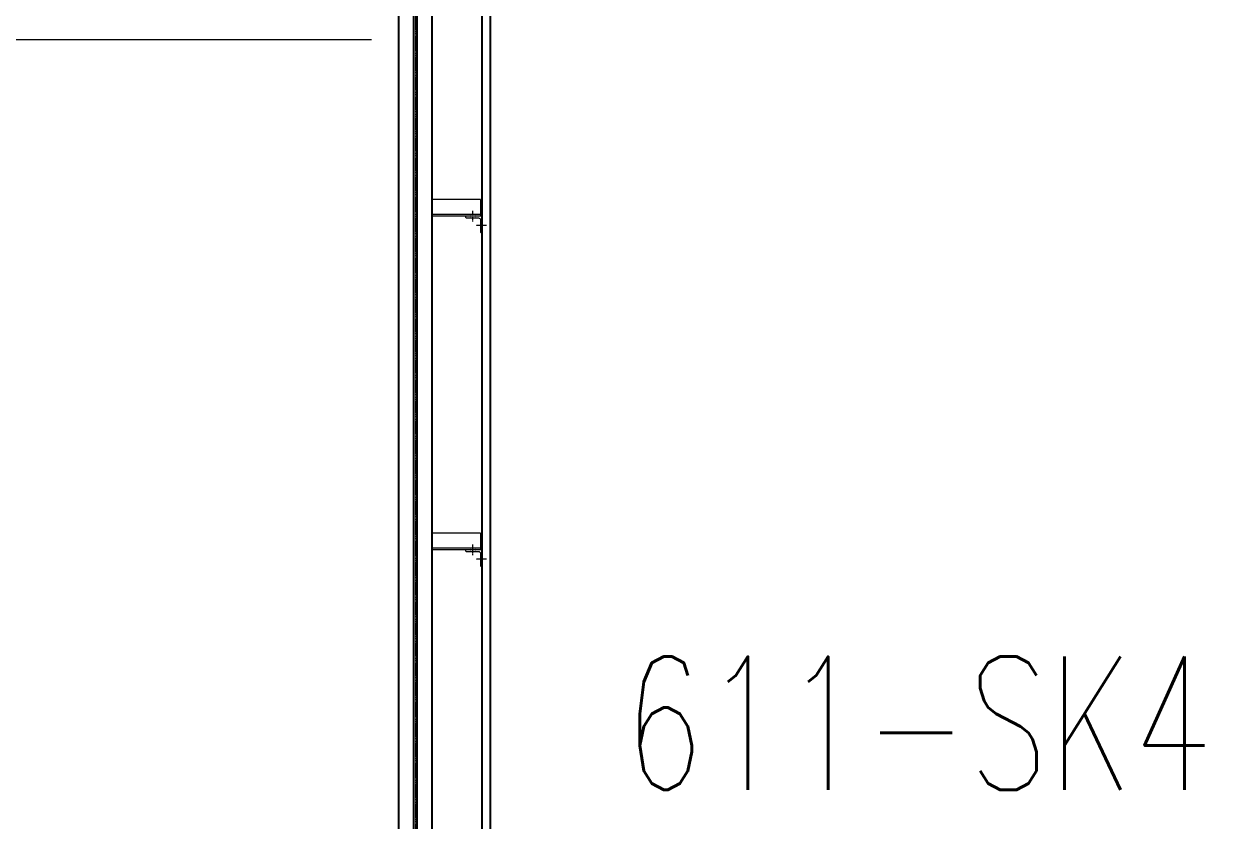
# Model space of a CAD drawing. Header units: millimetres. Extents: x -243837 to -5443, y 40 to 285140.
# Drawn here: x -87908 to -84307, y 131367 to 133756 of the extents above; entities that cross this region are included whole.
import ezdxf

# ---------------------------------------------------------------- set-up
doc = ezdxf.new("R2010")
doc.units = ezdxf.units.MM
doc.linetypes.add('CENTER', pattern=[50.8, 31.75, -6.35, 6.35, -6.35])
doc.linetypes.add('HIDDEN', pattern=[0.375, 0.25, -0.125])
for name, color, linetype, lineweight in [('Conitnuous', 7, 'Continuous', 25), ('kadyan', 143, 'Continuous', 13), ('R-OBJECT', 2, 'Continuous', 20)]:
    doc.layers.add(name, color=color, linetype=linetype, lineweight=lineweight)
doc.styles.add('KA', font='romans.shx', dxfattribs={"width": 0.7})
doc.dimstyles.new('rakesh', dxfattribs={"dimscale": 160, "dimtxt": 2.5, "dimasz": 1, "dimexe": 0.8, "dimexo": 0.8, "dimgap": 1, "dimtad": 1, "dimdec": 0, "dimzin": 0, "dimdsep": 46, "dimtxsty": 'KA', "dimblk": 'OBLIQUE', "dimcen": 1.5, "dimclrd": 1, "dimclre": 1, "dimclrt": 2, "dimadec": 0, "dimazin": 0, "dimtfac": 1, "dimtdec": 0, "dimtmove": 0, "dimatfit": 2, "dimfxl": 0, "dimtolj": 1, "dimtzin": 0, "dimlwd": -1, "dimlwe": -1, "dimarcsym": 1})

# ---------------------------------------------------------------- blocks, each defined once
blk = doc.blocks.new('_Oblique')
at = {"color": 0, "linetype": 'ByBlock', "lineweight": -2}
blk.add_line((-0.5, -0.5), (0.5, 0.5), dxfattribs=at)
blk = doc.blocks.new('A$C2FB84F51')
at = {"color": 7, "linetype": 'ByBlock', "lineweight": 9}
for p, q in [((7633.4, 5688.5, 2.4), (7488.4, 5688.5, 2.4)), ((7633.4, 5688.5, 2.4), (7633.4, 5638.5, 2.4)), ((7633.4, 5643.5, 2.4), (7488.4, 5643.5, 2.4)), ((7633.4, 5638.5, 2.4), (7488.4, 5638.5, 2.4)), ((7633.4, 4688.5, 2.4), (7488.4, 4688.5, 2.4)), ((7633.4, 4688.5, 2.4), (7633.4, 4638.5, 2.4)), ((7633.4, 4643.5, 2.4), (7488.4, 4643.5, 2.4)), ((7633.4, 4638.5, 2.4), (7488.4, 4638.5, 2.4))]:
    blk.add_line(p, q, dxfattribs=at)
at = {"color": 7, "linetype": 'ByBlock', "lineweight": 9, "elevation": 2.4}
for points in [[(7638.4, 5638.5), (7588.4, 5638.5), (7588.4, 5636.5, 0.414214), (7591.4, 5633.5), (7627.4, 5633.5, -0.414214), (7633.4, 5627.5), (7633.4, 5591.5, 0.414214), (7636.4, 5588.5), (7638.4, 5588.5)], [(7638.4, 4638.5), (7588.4, 4638.5), (7588.4, 4636.5, 0.414214), (7591.4, 4633.5), (7627.4, 4633.5, -0.414214), (7633.4, 4627.5), (7633.4, 4591.5, 0.414214), (7636.4, 4588.5), (7638.4, 4588.5)]]:
    blk.add_lwpolyline(points, format="xyb", close=True, dxfattribs=at)
at = {"layer": 'Conitnuous', "color": 6}
for p, q in [((7638.4, 2408, 2.4), (7638.4, 8695.6, 141.7)), ((7663.4, 2407.3, 2.4), (7663.4, 8695.6, 141.7))]:
    blk.add_line(p, q, dxfattribs=at)
at = {"layer": 'Conitnuous'}
for p, q in [((7388.4, 215.9, 2.4), (7388.4, 8677.5, 141.8)), ((7433.4, 215.9, 2.5), (7433.4, 8677.5, 141.9)), ((7443.4, 215.9, 2.5), (7443.4, 8677.5, 141.9)), ((7488.4, 215.9, 2.4), (7488.4, 8677.5, 141.8))]:
    blk.add_line(p, q, dxfattribs=at)
at = {"layer": 'kadyan', "color": 1, "linetype": 'CENTER', "lineweight": 9, "ltscale": 0.1}
for p, q in [((7438.4, 8677.6, 138.3), (7438.4, 0, -1)), ((7610.4, 5622.5, 2.4), (7610.4, 5654.4, 2.4)), ((7651.3, 5610.5, 2.4), (7620.3, 5610.5, 2.4)), ((7610.4, 4622.5, 2.4), (7610.4, 4654.4, 2.4)), ((7651.3, 4610.5, 2.4), (7620.3, 4610.5, 2.4))]:
    blk.add_line(p, q, dxfattribs=at)
at = {"layer": 'kadyan', "color": 2, "linetype": 'HIDDEN', "lineweight": 9, "ltscale": 0.1}
for p, q in [((7603.4, 5633.5, 2.4), (7603.4, 5643.5, 2.4)), ((7617.4, 5633.5, 2.4), (7617.4, 5643.5, 2.4)), ((7638.4, 5617.5, 2.4), (7633.4, 5617.5, 2.4)), ((7638.4, 5603.5, 2.4), (7633.4, 5603.5, 2.4)), ((7603.4, 4633.5, 2.4), (7603.4, 4643.5, 2.4)), ((7617.4, 4633.5, 2.4), (7617.4, 4643.5, 2.4)), ((7638.4, 4617.5, 2.4), (7633.4, 4617.5, 2.4)), ((7638.4, 4603.5, 2.4), (7633.4, 4603.5, 2.4))]:
    blk.add_line(p, q, dxfattribs=at)
blk = doc.blocks.new('A$C1D572FE8')
at = {"layer": 'R-OBJECT', "ltscale": 10}
blk.add_blockref('A$C2FB84F51', (0, 0), dxfattribs=at)
blk = doc.blocks.new('A$C6D9D5851')
at = {"layer": 'R-OBJECT', "color": 2, "ltscale": 10, "insert": (424.3, 5018.4, 159.8), "char_height": 400, "attachment_point": 1, "style": 'KA', "bg_fill": 3, "box_fill_scale": 1.1, "bg_fill_color": 256, "bg_fill_true_color": 13158600, "bg_fill_transparency": 0}
blk.add_mtext('611-SK4', dxfattribs=at)
at = {"layer": 'R-OBJECT', "ltscale": 10, "annotation_type": 0, "has_hookline": 1, "hookline_direction": 0, "text_width": 1853.3}
blk.add_leader([(-3240.5, 5359.6, 159.8), (-2505.1, 6868.5, 159.8), (-2345.1, 6868.5, 159.8)], dimstyle='rakesh', override={"dimexe": 1.2, "dimgap": 1, "dimtad": 1, "dimtfill": 1}, dxfattribs=at)

msp = doc.modelspace()

# ---------------------------------------------------------------- block references
at = {"ltscale": 10}
msp.add_blockref('A$C6D9D5851', (-86535.73, 126842.08, 0), dxfattribs=at)

# ---------------------------------------------------------------- next in the draw order: block references
at = {"layer": 'R-OBJECT', "ltscale": 10}
msp.add_blockref('A$C1D572FE8', (-94174.17, 127541.76, 10.58), dxfattribs=at)

doc.saveas('drawing.dxf')
